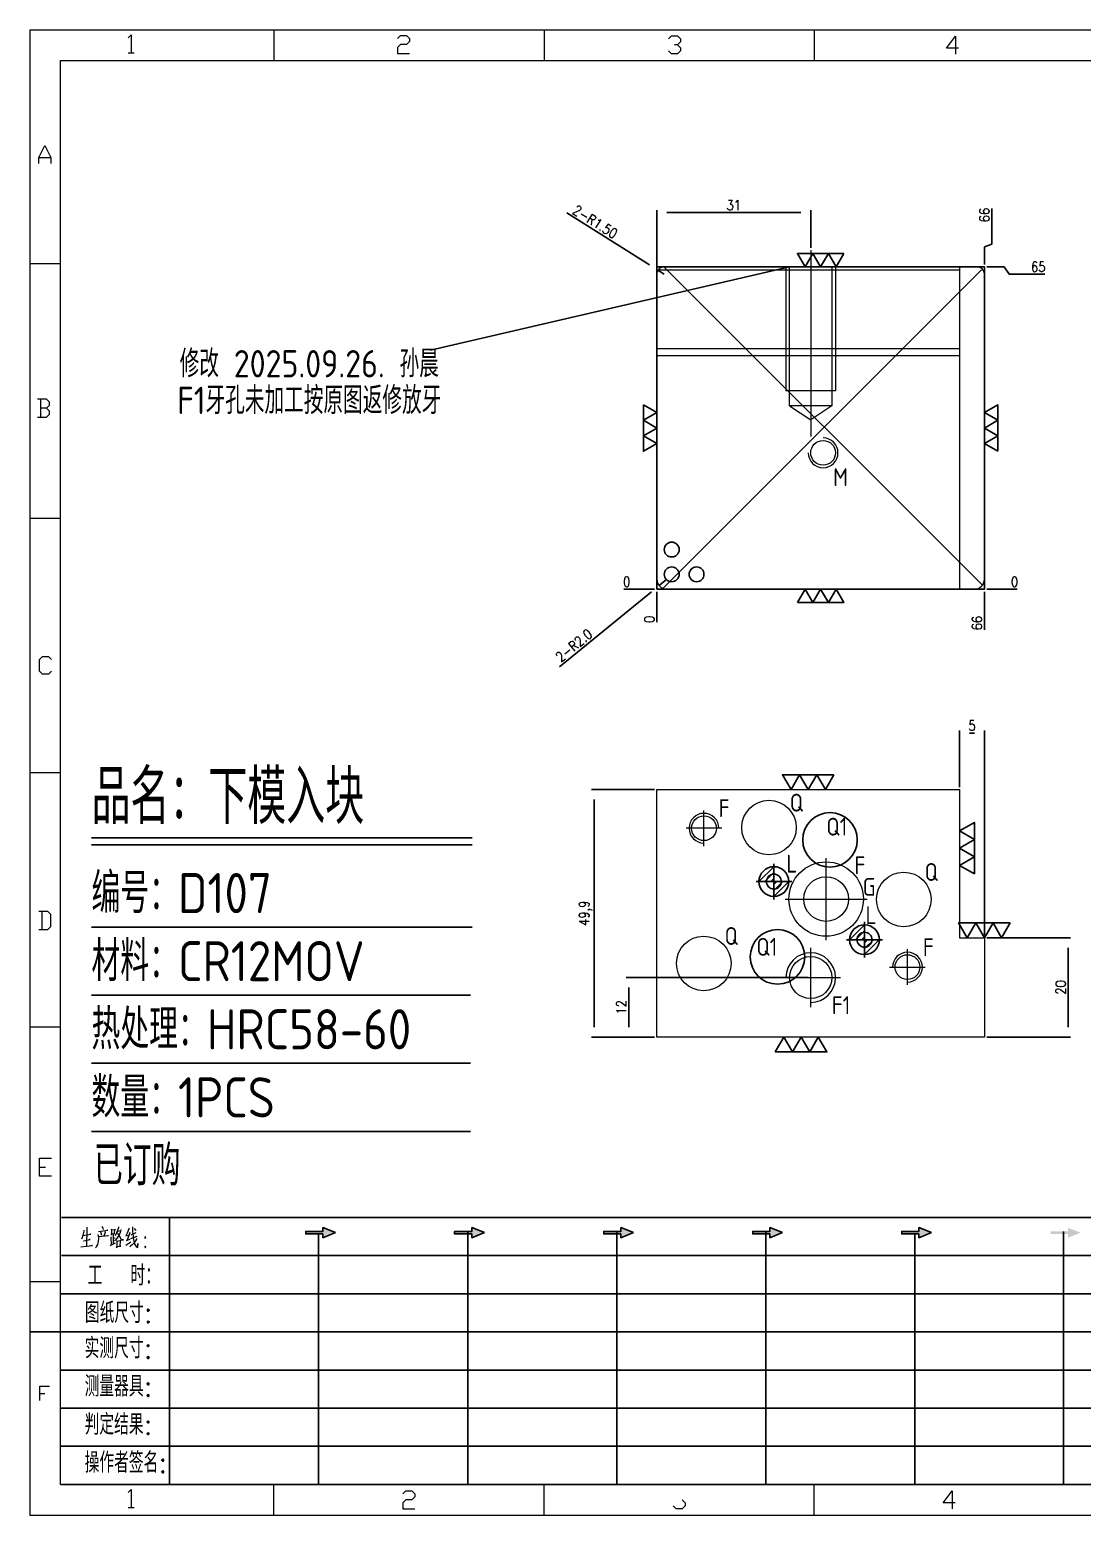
# Model space of a CAD drawing. Header units: millimetres. Extents: x 88508 to 142116, y -5268 to 20283.
# Drawn here: x 95834.3 to 96046.4, y -5268 to -4968.5 of the extents above; entities that cross this region are included whole.
import ezdxf
from ezdxf.enums import TextEntityAlignment as Align

# ---------------------------------------------------------------- set-up
doc = ezdxf.new("R2010")
doc.units = ezdxf.units.MM
for name, pattern in [('$TD_AUDIT_GENERATED_(575F8F)', [0]), ('CENTER', [0]), ('DASHED', [0]), ('HIDDEN', [0])]:
    doc.linetypes.add(name, pattern=pattern)
for name, color, linetype in [('DIE_P', 2, 'Continuous'), ('DIE_P_O', 1, '$TD_AUDIT_GENERATED_(575F8F)'), ('DIM', 4, 'Continuous'), ('PRESS', 3, 'Continuous'), ('TEXT', 4, 'Continuous')]:
    doc.layers.add(name, color=color, linetype=linetype)
doc.styles.add('chinesef_fs', font='simplex.shx', dxfattribs={"bigfont": 'gbcbig.shx'})
doc.styles.add('gbenor', font='gbenor.shx', dxfattribs={"bigfont": 'gbcbig.shx'})
doc.styles.add('GBENOR_', font='gbenor.shx', dxfattribs={"bigfont": 'gbcbig'})
doc.styles.get("Standard").update_dxf_attribs({"font": 'txt.shx', "width": 0.85, "bigfont": 'ctxt.shx'})
doc.styles.add('TXT', font='txt.shx', dxfattribs={"width": 0.8, "bigfont": 'ctxt.shx'})
doc.dimstyles.new('T-2-WX', dxfattribs={"dimtxt": 2, "dimasz": 2, "dimexe": 0.5, "dimexo": 0.5, "dimgap": 0.5, "dimtad": 1, "dimtxsty": 'Standard', "dimblk": 'OPEN30', "dimcen": 0, "dimazin": 3, "dimtfac": 1, "dimtmove": 0, "dimatfit": 3, "dimldrblk": 'OPEN30', "dimlwd": -1, "dimlwe": -1})

# ---------------------------------------------------------------- blocks, each defined once
blk = doc.blocks.new('U40')
for points in [[(351.8, 337.7), (351.8, 333.2), (367, 339.3), (351.8, 345.3), (351.8, 340.8), (331.2, 340.8), (331.2, 337.7)], [(545.7, 339.3), (530.6, 345.3), (530.6, 340.8), (509.9, 340.8), (509.9, 337.7), (530.6, 337.7), (530.6, 333.2)], [(724.5, 339.3), (709.3, 345.3), (709.3, 340.8), (688.7, 340.8), (688.7, 337.7), (709.3, 337.7), (709.3, 333.2)], [(903.3, 339.3), (888.1, 345.3), (888.1, 340.8), (867.5, 340.8), (867.5, 337.7), (888.1, 337.7), (888.1, 333.2)], [(1082.1, 339.3), (1066.9, 345.3), (1066.9, 340.8), (1046.3, 340.8), (1046.3, 337.7), (1066.9, 337.7), (1066.9, 333.2)], [(1245.7, 337.7), (1245.7, 333.2), (1260.9, 339.3), (1245.7, 345.3), (1245.7, 340.8), (1225.1, 340.8), (1225.1, 337.7)]]:
    blk.add_hatch(color=3).paths.add_polyline_path(points)
at = {"color": 254, "lineweight": 18}
for p, q in [((0, 1783.5), (0, 0)), ((0, 1783.5), (2530.2, 1783.5)), ((941.1, 1783.5), (941.1, 1746.5)), ((37, 37), (37, 1746.5)), ((37, 1746.5), (2493.2, 1746.5)), ((0, 1502.7), (37, 1502.7)), ((0, 1197.2), (37, 1197.2)), ((0, 891.7), (37, 891.7)), ((0, 586.3), (37, 586.3)), ((0, 280.8), (37, 280.8)), ((37, 37), (2493.2, 37)), ((941.1, 0), (941.1, 37)), ((0, 0), (2530.2, 0))]:
    blk.add_line(p, q, dxfattribs=at)
at = {"color": 254, "linetype": 'Continuous', "lineweight": 18}
for p, q in [((293.1, 1783.5), (293.1, 1746.5)), ((617.1, 1783.5), (617.1, 1746.5)), ((293.1, 0), (293.1, 37)), ((617.1, 0), (617.1, 37))]:
    blk.add_line(p, q, dxfattribs=at)
for p, q in [((38, 357.6), (1598.2, 357.6)), ((38, 311.8), (1598.2, 311.8)), ((37.1, 266), (1598.2, 266)), ((0.1, 220.2), (1598.2, 220.2)), ((37.1, 174.4), (1598.2, 174.4)), ((37.1, 128.6), (1598.2, 128.6)), ((37.1, 82.8), (1598.2, 82.8))]:
    blk.add_line(p, q)
at = {"color": 254}
for p, q in [((167.8, 37), (167.8, 357.6)), ((525.5, 37), (525.5, 340.8)), ((704.3, 37), (704.3, 340.8)), ((883.1, 37), (883.1, 340.8)), ((1240.6, 37), (1240.6, 340.8)), ((346.7, 37), (346.7, 337.9)), ((1061.9, 37), (1061.9, 337.7)), ((1598.2, 37), (38, 37))]:
    blk.add_line(p, q, dxfattribs=at)
at = {"color": 92, "lineweight": 18}
for points in [[(118.3, 1773.7), (121.9, 1777.3), (121.9, 1755.8)], [(441.4, 1773.1), (445, 1776.7), (452.2, 1776.7), (455.8, 1773.1), (455.8, 1769.5), (452.2, 1765.9), (445, 1765.9), (441.4, 1762.3), (441.4, 1755.1), (455.8, 1755.1)], [(766.4, 1772.4), (770, 1776), (777.2, 1776), (780.8, 1772.4), (780.8, 1768.8), (777.2, 1765.2), (773.6, 1765.2)], [(1114.4, 1761.4), (1100, 1761.4), (1110.8, 1775.8), (1110.8, 1754.2)], [(118.3, 1755.8), (125.5, 1755.8)], [(777.2, 1765.2), (780.8, 1761.6), (780.8, 1758), (777.2, 1754.4), (770, 1754.4), (766.4, 1758)], [(11.1, 1622.8), (11.1, 1630), (18.3, 1644.4), (25.5, 1630), (25.5, 1622.8)], [(11.1, 1630), (25.5, 1630)], [(20, 1329), (23.6, 1332.6), (23.6, 1336.2), (20, 1339.8), (9.2, 1339.8)], [(12.8, 1339.8), (12.8, 1318.2)], [(9.2, 1318.2), (20, 1318.2), (23.6, 1321.8), (23.6, 1325.4), (20, 1329), (12.8, 1329)], [(26.1, 1013.2), (22.5, 1009.6), (15.3, 1009.6), (11.7, 1013.2), (11.7, 1027.6), (15.3, 1031.2), (22.5, 1031.2), (26.1, 1027.6)], [(11, 703.2), (21.8, 703.2), (25.4, 706.8), (25.4, 721.2), (21.8, 724.8), (11, 724.8)], [(14.6, 724.8), (14.6, 703.2)], [(26.1, 407), (11.7, 407), (11.7, 428.6), (26.1, 428.6)], [(11.7, 417.8), (18.9, 417.8)], [(12.3, 137.7), (12.3, 155), (23.8, 155)], [(12.3, 146.4), (18.1, 146.4)], [(118.3, 27.4), (121.9, 31), (121.9, 9.4)], [(447.9, 25.7), (451.5, 29.3), (458.7, 29.3), (462.3, 25.7), (462.3, 22.1), (458.7, 18.5), (451.5, 18.5), (447.9, 14.9), (447.9, 7.7), (462.3, 7.7)], [(782.7, 18.5), (786.3, 14.9), (786.3, 11.3), (782.7, 7.7), (775.5, 7.7), (771.9, 11.3)], [(1110.3, 14.9), (1095.9, 14.9), (1106.7, 29.3), (1106.7, 7.7)], [(118.3, 9.4), (125.5, 9.4)]]:
    blk.add_lwpolyline(points, dxfattribs=at)
at = {"color": 92, "lineweight": 0}
for points in [[(65, 342.2), (64.8, 341), (64.1, 337.9), (63.6, 335.7), (62.8, 333.5), (62.1, 331.4)], [(68.4, 345.9), (68.7, 344.4), (68.1, 322.9)], [(82.6, 340.8), (93.7, 342.2), (93.3, 342.4), (92.4, 342)], [(86.1, 336.1), (86, 337.5), (85.3, 339.8)], [(86.7, 346.7), (87.9, 344.6), (88.3, 343)], [(90.3, 341), (90.4, 339.6), (89.1, 335.3)], [(97.8, 344), (98.1, 342.6), (98.1, 340.8), (98.1, 337.9), (98.1, 336.3), (98.2, 337.7), (102.1, 338.3), (101.8, 338.3), (102.1, 343.6), (102.1, 343.2), (102.1, 342.8), (98.2, 342.2)], [(105.5, 341.2), (105.9, 341), (109.6, 341.8), (109.3, 342.6), (108.5, 339.6), (107.6, 337.3), (106.9, 335.9), (105.9, 334.3), (104.3, 332), (103.1, 330.4), (101.9, 329.4)], [(106.6, 346.5), (106.5, 345.2), (105.1, 341.2), (104.2, 338.9), (103.1, 336.3), (102.6, 335.5)], [(104.9, 339.1), (105.3, 338.7), (107, 335.7), (108.6, 333.3), (109.9, 331.2), (110.3, 330.8), (112.6, 330.8), (110.2, 331.2), (109, 332.6)], [(119.3, 344.8), (119.1, 343.8), (116.8, 338.5), (115.4, 335.5), (119.3, 336.3)], [(120.3, 339.4), (118.1, 333.5), (116.4, 330), (116.1, 329.8), (120.5, 331.4)], [(121.7, 336.7), (127.7, 339.6)], [(123.4, 346.5), (123.5, 345.4), (123.5, 340.8), (123.8, 337.3), (124, 335.3), (124.2, 333.1), (124.5, 331), (124.8, 329), (125.2, 327.4), (125.9, 325.7), (126.9, 323.9), (127.9, 322.7), (128.9, 321.7), (129.6, 321.3), (129.9, 326.1), (129.4, 321.5)], [(127.7, 341.6), (127.2, 342.4), (125.7, 344.2)], [(61.4, 322.3), (68.2, 322.9), (75.3, 323.7), (74.9, 323.9), (73.8, 323.5)], [(63.8, 335.9), (73.4, 337.5), (73.1, 337.7), (72.5, 337.3)], [(64.5, 329.6), (64.8, 329.6), (65.1, 329.6), (72.5, 331), (71.9, 331), (70.9, 330.8)], [(82.6, 335.1), (82.6, 331.8), (82.3, 329), (81.9, 326.8), (81.2, 324.9), (80.3, 323.1), (79.6, 321.9), (78.8, 320.9)], [(93.3, 335.5), (94.1, 335.7), (94.3, 335.5), (82.6, 334.3), (82.6, 335.1), (82.2, 336.9)], [(96.5, 323.9), (102.8, 327.2)], [(97.2, 334.3), (97.5, 333.5), (97.7, 324.7)], [(100.2, 337.9), (100.1, 325.9)], [(100.2, 332.6), (102.4, 333.1)], [(104.2, 330), (104.5, 329), (104.5, 321.1), (104.3, 322.1), (104.5, 322.7), (109.2, 323.1), (108.6, 323.1), (109, 329.2), (109, 330), (109.3, 329.4), (108.6, 329.4), (104.6, 328.8)], [(115.3, 324.3), (121.5, 328.2)], [(128.2, 332.4), (128.1, 331.6), (126.9, 329.6), (125.8, 328), (124.5, 326.3), (123, 324.7), (121.4, 323.3), (120.1, 322.3)], [(121.4, 332.2), (128.8, 335.1)]]:
    blk.add_lwpolyline(points, dxfattribs=at)
for points in [[(367, 339.3), (351.8, 345.3), (351.8, 340.8), (331.2, 340.8), (331.2, 337.7), (351.8, 337.7), (351.8, 333.2), (367, 339.3)], [(545.7, 339.3), (530.6, 345.3), (530.6, 340.8), (509.9, 340.8), (509.9, 337.7), (530.6, 337.7), (530.6, 333.2), (545.7, 339.3)], [(724.5, 339.3), (709.3, 345.3), (709.3, 340.8), (688.7, 340.8), (688.7, 337.7), (709.3, 337.7), (709.3, 333.2), (724.5, 339.3)], [(903.3, 339.3), (888.1, 345.3), (888.1, 340.8), (867.5, 340.8), (867.5, 337.7), (888.1, 337.7), (888.1, 333.2), (903.3, 339.3)], [(1082.1, 339.3), (1066.9, 345.3), (1066.9, 340.8), (1046.3, 340.8), (1046.3, 337.7), (1066.9, 337.7), (1066.9, 333.2), (1082.1, 339.3)]]:
    blk.add_lwpolyline(points)
for points in [[(138.7, 332.4), (139.4, 333.5), (138.7, 334.5), (138, 333.5)], [(138.7, 320.9), (139.4, 321.9), (138.7, 322.9), (138, 321.9)]]:
    blk.add_lwpolyline(points, close=True, dxfattribs=at)
at = {"color": 3, "style": 'chinesef_fs'}
for s, p in [('工  时：', (69.5, 275.7)), ('图纸尺寸:', (66.2, 230.9)), ('实测尺寸:', (65.9, 188.4)), ('测量器具:', (65.9, 142.6)), ('判定结果:', (65.9, 96.8)), ('操作者签名:', (65.9, 51))]:
    blk.add_text(s, height=24.57, dxfattribs=at).set_placement(p)
at = {"lineweight": 18, "style": 'GBENOR_'}
blk.add_attdef('文档路径', (2126, 386.9), '', height=17.8, dxfattribs=at)
at = {"lineweight": 20, "style": 'TXT'}
for tag, height, p in [('18-**-**', 16.3, (1866.6, 256.2)), ('客户名称', 16.1, (1741.1, 134, 0)), ('料厚:', 16.1, (1741.3, 93.2, 0))]:
    blk.add_attdef(tag, text='', height=height, dxfattribs=at).set_placement(p, align=Align.MIDDLE)
for tag, p, height in [('88888', (1850.9, 207.5), 14.9), ('材质:', (1691.2, 168, 0), 16.1), ('核准', (1869.4, 127.5, 0), 16.1), ('设计', (1868.8, 88.3, 0), 16.1), ('绘图', (1868.2, 49.1, 0), 16.1)]:
    blk.add_attdef(tag, p, '', height=height, dxfattribs=at)
for tag, p, height, width in [('3', (2234.7, 206.9), 15.8, 0.7), ('4', (2234.7, 167.4), 15.8, 0.7), ('核准日期', (2041.1, 124.2, 0), 16.1, 0.68), ('设计日期', (2041.1, 84.5, 0), 16.1, 0.68), ('1', (2251.9, 85.9), 14.6, 0.7), ('绘图日期', (2040.9, 46.4, 0), 16.1, 0.68), ('2', (2235, 49.2), 14.6, 0.7)]:
    blk.add_attdef(tag, p, '', height=height, dxfattribs=dict(at, width=width))
blk = doc.blocks.new('*D8216')
at = {"layer": 'Defpoints', "color": 0}
for p in [(95960.67, -5081.35), (96026.67, -5081.35), (96031.67, -5081.35)]:
    blk.add_point(p, dxfattribs=at)
at = {"layer": 'DIM', "color": 0}
blk.add_line((96027.17, -5081.35), (96033.3, -5081.35), dxfattribs=at)
at = {"layer": 'DIM', "color": 0, "insert": (96032.74, -5079.85), "char_height": 2, "attachment_point": 5}
blk.add_mtext('0', dxfattribs=at)
blk = doc.blocks.new('_Open30')
blk = doc.blocks.new('*D8217')
at = {"layer": 'Defpoints', "color": 0}
for p in [(96026.67, -5016.35), (96035.69, -5017.85), (95960.67, -5081.35)]:
    blk.add_point(p, dxfattribs=at)
at = {"layer": 'DIM', "color": 0}
for p, q in [((96027.17, -5016.35), (96030.67, -5016.35)), ((96030.67, -5016.35), (96031.69, -5017.85)), ((96031.69, -5017.85), (96038.86, -5017.85))]:
    blk.add_line(p, q, dxfattribs=at)
at = {"layer": 'DIM', "color": 0, "insert": (96037.52, -5016.35), "char_height": 2, "attachment_point": 5}
blk.add_mtext('65', dxfattribs=at)
blk = doc.blocks.new('*D8218')
at = {"layer": 'Defpoints', "color": 0}
for p in [(95955.67, -5081.35), (95960.67, -5081.35), (95960.67, -5081.35)]:
    blk.add_point(p, dxfattribs=at)
at = {"layer": 'DIM', "color": 0}
blk.add_line((95960.17, -5081.35), (95954.04, -5081.35), dxfattribs=at)
at = {"layer": 'DIM', "color": 0, "insert": (95954.6, -5079.85), "char_height": 2, "attachment_point": 5}
blk.add_mtext('0', dxfattribs=at)
blk = doc.blocks.new('*D8219')
at = {"layer": 'Defpoints', "color": 0}
for p in [(95960.67, -5081.35), (96026.67, -5081.35), (96026.67, -5086.35)]:
    blk.add_point(p, dxfattribs=at)
at = {"layer": 'DIM', "color": 0}
for p, q in [((96026.67, -5081.85), (96026.67, -5085.35)), ((96026.67, -5085.35), (96026.67, -5082.35)), ((96026.67, -5082.35), (96026.67, -5089.52))]:
    blk.add_line(p, q, dxfattribs=at)
at = {"layer": 'DIM', "color": 0, "insert": (96025.17, -5088.18), "char_height": 2, "attachment_point": 5, "rotation": 90}
blk.add_mtext('66', dxfattribs=at)
blk = doc.blocks.new('*D8220')
at = {"layer": 'Defpoints', "color": 0}
for p in [(95960.67, -5081.35), (95960.67, -5081.35), (95960.67, -5086.35)]:
    blk.add_point(p, dxfattribs=at)
at = {"layer": 'DIM', "color": 0}
blk.add_line((95960.67, -5081.85), (95960.67, -5087.98), dxfattribs=at)
at = {"layer": 'DIM', "color": 0, "insert": (95959.17, -5087.42), "char_height": 2, "attachment_point": 5, "rotation": 90}
blk.add_mtext('0', dxfattribs=at)
blk = doc.blocks.new('*D8221')
at = {"layer": 'Defpoints', "color": 0}
for p in [(96028.17, -5007.76), (96026.67, -5016.35), (95960.67, -5081.35)]:
    blk.add_point(p, dxfattribs=at)
at = {"layer": 'DIM', "color": 0}
for p, q in [((96028.17, -5011.76), (96028.17, -5004.59)), ((96026.67, -5012.35), (96028.17, -5011.76)), ((96026.67, -5015.85), (96026.67, -5012.35))]:
    blk.add_line(p, q, dxfattribs=at)
at = {"layer": 'DIM', "color": 0, "insert": (96026.67, -5005.92), "char_height": 2, "attachment_point": 5, "rotation": 90}
blk.add_mtext('66', dxfattribs=at)
blk = doc.blocks.new('*D8233')
at = {"layer": 'Defpoints', "color": 0}
for p in [(95991.67, -5005.43), (95991.67, -5013.02), (95960.67, -5017.85)]:
    blk.add_point(p, dxfattribs=at)
at = {"layer": 'DIM', "color": 0}
for p, q in [((95960.67, -5017.35), (95960.67, -5004.93)), ((95962.67, -5005.43), (95989.67, -5005.43)), ((95991.67, -5012.52), (95991.67, -5004.93))]:
    blk.add_line(p, q, dxfattribs=at)
at = {"layer": 'DIM', "color": 0, "insert": (95976.17, -5003.93), "char_height": 2, "attachment_point": 5}
blk.add_mtext('31', dxfattribs=at)
blk = doc.blocks.new('HENXIAO0')
at = {"color": 230}
for p, q in [((0, 0.6), (0, -0.6)), ((-0.6, 0), (0.6, 0)), ((-0.5, -0.003), (0, 0.497)), ((-0.3, 0), (0, 0.3)), ((-0.1, 0), (0, 0.1)), ((0.5, 0.003), (0, -0.497)), ((0.1, 0), (0, -0.1)), ((0.3, 0), (0, -0.3))]:
    blk.add_line(p, q, dxfattribs=at)
for start, end in [(90, 180), (270, 0)]:
    blk.add_arc((0, 0), 0.5, start, end, dxfattribs=at)
blk = doc.blocks.new('*D8246')
at = {"layer": 'Defpoints', "color": 0}
for p in [(95960.67, -5121.73), (95948.02, -5171.63), (95960.67, -5171.63)]:
    blk.add_point(p, dxfattribs=at)
at = {"layer": 'DIM', "color": 0}
for p, q in [((95960.17, -5121.73), (95947.52, -5121.73)), ((95948.02, -5123.73), (95948.02, -5169.63)), ((95960.17, -5171.63), (95947.52, -5171.63))]:
    blk.add_line(p, q, dxfattribs=at)
at = {"layer": 'DIM', "color": 0, "insert": (95946.33, -5146.68), "char_height": 2, "attachment_point": 5, "rotation": 90}
blk.add_mtext('49,9', dxfattribs=at)
blk = doc.blocks.new('*D8247')
at = {"layer": 'Defpoints', "color": 0}
for p in [(96026.67, -5151.63), (96026.67, -5171.63), (96043.55, -5171.63)]:
    blk.add_point(p, dxfattribs=at)
at = {"layer": 'DIM', "color": 0}
for p, q in [((96027.17, -5151.63), (96044.05, -5151.63)), ((96043.55, -5153.63), (96043.55, -5169.63)), ((96027.17, -5171.63), (96044.05, -5171.63))]:
    blk.add_line(p, q, dxfattribs=at)
at = {"layer": 'DIM', "color": 0, "insert": (96042.05, -5161.63), "char_height": 2, "attachment_point": 5, "rotation": 90}
blk.add_mtext('20', dxfattribs=at)
blk = doc.blocks.new('*D8248')
at = {"layer": 'Defpoints', "color": 0}
for p in [(96021.67, -5110.34), (96021.67, -5121.73), (96026.67, -5151.63)]:
    blk.add_point(p, dxfattribs=at)
at = {"layer": 'DIM', "color": 0}
for p, q in [((96021.67, -5121.23), (96021.67, -5109.84)), ((96024.67, -5110.34), (96023.67, -5110.34)), ((96026.67, -5151.13), (96026.67, -5109.84))]:
    blk.add_line(p, q, dxfattribs=at)
at = {"layer": 'DIM', "color": 0, "insert": (96024.17, -5108.84), "char_height": 2, "attachment_point": 5}
blk.add_mtext('5', dxfattribs=at)
blk = doc.blocks.new('*D8249')
at = {"layer": 'Defpoints', "color": 0}
for p in [(95991.67, -5159.63), (95955.02, -5171.63), (95960.67, -5171.63)]:
    blk.add_point(p, dxfattribs=at)
at = {"layer": 'DIM', "color": 0}
for p, q in [((95991.17, -5159.63), (95954.52, -5159.63)), ((95955.02, -5161.63), (95955.02, -5169.63)), ((95960.17, -5171.63), (95954.52, -5171.63))]:
    blk.add_line(p, q, dxfattribs=at)
at = {"layer": 'DIM', "color": 0, "insert": (95953.52, -5165.63), "char_height": 2, "attachment_point": 5, "rotation": 90}
blk.add_mtext('12', dxfattribs=at)
blk = doc.blocks.new('*D8765')
at = {"layer": 'Defpoints', "color": 0}
for p in [(95960.9, -5017.05), (95962.17, -5017.85)]:
    blk.add_point(p, dxfattribs=at)
at = {"layer": 'DIM', "color": 0}
for p, q in [((95959.21, -5015.98), (95942.54, -5005.45)), ((95962.17, -5017.85), (95960.9, -5017.05))]:
    blk.add_line(p, q, dxfattribs=at)
at = {"layer": 'DIM', "color": 0, "insert": (95948.25, -5007.28), "char_height": 2, "attachment_point": 5, "rotation": 327.7212}
blk.add_mtext('2-R1.50', dxfattribs=at)
blk = doc.blocks.new('*D8766')
at = {"layer": 'Defpoints', "color": 0}
for p in [(95962.67, -5079.35), (95961.12, -5080.61)]:
    blk.add_point(p, dxfattribs=at)
at = {"layer": 'DIM', "color": 0}
for p, q in [((95962.67, -5079.35), (95961.12, -5080.61)), ((95959.57, -5081.88), (95941.05, -5096.99))]:
    blk.add_line(p, q, dxfattribs=at)
at = {"layer": 'DIM', "color": 0, "insert": (95943.97, -5092.67), "char_height": 2, "attachment_point": 5, "rotation": 39.2157}
blk.add_mtext('2-R2.0', dxfattribs=at)

msp = doc.modelspace()

# ---------------------------------------------------------------- linework, layer by layer
at = {"layer": 'DIE_P', "color": 4, "linetype": 'CENTER', "lineweight": 15}
for p, q in [((95991.671, -5013.016), (95991.671, -5050.549)), ((95994.784, -5152.066), (95994.784, -5135.566)), ((95986.534, -5143.816), (96003.034, -5143.816)), ((95991.671, -5165.633), (95991.671, -5153.633)), ((95985.671, -5159.633), (95997.671, -5159.633))]:
    msp.add_line(p, q, dxfattribs=at)
at = {"layer": 'DIE_P', "color": 6}
msp.add_line((95987.421, -5016.349), (95915.037, -5033.144), dxfattribs=at)
at = {"layer": 'DIE_P', "linetype": 'HIDDEN'}
for p, q in [((96026.288, -5080.526), (95962.111, -5016.35)), ((95961.848, -5081.172), (96026.085, -5016.935))]:
    msp.add_line(p, q, dxfattribs=at)
at = {"layer": 'DIE_P', "color": 4, "linetype": 'DASHED', "lineweight": 15}
for p, q in [((95986.671, -5016.349), (95986.671, -5041.349)), ((95987.421, -5044.349), (95987.421, -5016.349)), ((95995.921, -5016.349), (95995.921, -5044.349)), ((95996.671, -5016.349), (95996.671, -5041.349)), ((95996.671, -5041.349), (95986.671, -5041.349)), ((95995.921, -5044.349), (95987.421, -5044.349)), ((95995.921, -5044.349), (95991.671, -5047.216))]:
    msp.add_line(p, q, dxfattribs=at)
at = {"layer": 'DIE_P', "lineweight": 15}
msp.add_line((96021.671, -5016.349), (96021.671, -5081.349), dxfattribs=at)
at = {"layer": 'DIE_P', "linetype": 'Continuous', "lineweight": 15}
for p, q in [((95960.982, -5016.935, 0), (96021.671, -5016.935, 0)), ((95960.671, -5032.834, 0), (96021.671, -5032.834, 0)), ((95960.671, -5034.248, 0), (96021.671, -5034.248, 0))]:
    msp.add_line(p, q, dxfattribs=at)
at = {"layer": 'DIE_P', "color": 4, "linetype": 'Continuous', "lineweight": 15}
for p, q in [((95987.421, -5044.349), (95991.671, -5047.216)), ((95970.171, -5133.133), (95970.171, -5125.933)), ((95973.771, -5129.533), (95966.571, -5129.533)), ((96011.171, -5161.133), (96011.171, -5153.933)), ((96007.571, -5157.533), (96014.771, -5157.533))]:
    msp.add_line(p, q, dxfattribs=at)
at = {"layer": 'DIE_P', "linetype": 'Continuous', "lineweight": 15}
msp.add_lwpolyline([(95960.671, -5017.849), (95960.671, -5079.349, 0.4142136), (95962.671, -5081.349), (96024.671, -5081.349, 0.4142136), (96026.671, -5079.349), (96026.671, -5017.849, 0.4142136), (96025.171, -5016.349), (95962.171, -5016.349, 0.4142136)], format="xyb", close=True, dxfattribs=at)
at = {"layer": 'DIE_P', "color": 2, "linetype": 'Continuous', "lineweight": 15}
msp.add_lwpolyline([(96026.671, -5151.633), (96026.671, -5171.633), (95960.671, -5171.633), (95960.671, -5121.733), (96021.671, -5121.733), (96021.671, -5151.633)], close=True, dxfattribs=at)
at = {"layer": 'DIE_P', "linetype": 'Continuous', "lineweight": 15}
msp.add_circle((95994.171, -5053.849), 2.5, dxfattribs=at)
at = {"layer": 'DIE_P', "color": 52, "linetype": 'Continuous', "lineweight": 15}
for centre in [(95983.267, -5129.404), (96010.432, -5143.884), (95970.129, -5156.789)]:
    msp.add_circle(centre, 5.5, dxfattribs=at)
at = {"layer": 'DIE_P', "color": 4, "linetype": 'Continuous', "lineweight": 15}
for centre in [(95970.171, -5129.533), (96011.171, -5157.533)]:
    msp.add_circle(centre, 2.5, dxfattribs=at)
at = {"layer": 'DIE_P', "color": 3, "linetype": 'Continuous'}
for centre in [(95995.564, -5131.878), (95984.983, -5155.466)]:
    msp.add_circle(centre, 5.5, dxfattribs=at)
at = {"layer": 'DIE_P', "color": 2, "linetype": 'HIDDEN', "lineweight": 15}
msp.add_circle((95994.784, -5143.816), 7.5, dxfattribs=at)
at = {"layer": 'DIE_P', "color": 1}
for centre in [(95984.251, -5140.285), (96002.516, -5152.006)]:
    msp.add_circle(centre, 3, dxfattribs=at)
at = {"layer": 'DIE_P', "color": 2, "linetype": 'Continuous', "lineweight": 15}
msp.add_circle((95994.784, -5143.816), 4.5, dxfattribs=at)
at = {"layer": 'DIE_P', "linetype": 'HIDDEN', "lineweight": 15}
msp.add_circle((95991.671, -5159.633), 4.25, dxfattribs=at)
at = {"layer": 'DIE_P', "linetype": 'Continuous', "lineweight": 15}
msp.add_arc((95994.171, -5053.849), 3, 180, 90, dxfattribs=at)
at = {"layer": 'DIE_P', "color": 4, "linetype": 'Continuous', "lineweight": 15}
for centre, start, end in [((95970.171, -5129.533), 0, 270), ((96011.171, -5157.533), 270, 180)]:
    msp.add_arc(centre, 3, start, end, dxfattribs=at)
at = {"layer": 'DIE_P', "linetype": 'HIDDEN', "lineweight": 15}
msp.add_arc((95991.671, -5159.633), 5, 270, 180, dxfattribs=at)
at = {"layer": 'DIE_P_O', "color": 3}
for centre in [(95984.251, -5140.285), (96002.516, -5152.006)]:
    msp.add_circle(centre, 1.5, dxfattribs=at)
at = {"layer": 'DIM', "color": 4, "linetype": 'Continuous', "lineweight": 25}
for p, q in [((95846.746, -5131.497), (95923.432, -5131.497)), ((95846.746, -5132.91), (95923.432, -5132.91)), ((95846.746, -5149.466), (95923.432, -5149.466)), ((95846.746, -5163.196), (95923.099, -5163.196)), ((95846.746, -5176.925), (95923.099, -5176.925)), ((95846.746, -5190.655), (95923.099, -5190.655))]:
    msp.add_line(p, q, dxfattribs=at)
at = {"layer": 'PRESS', "color": 8, "linetype": 'HIDDEN'}
msp.add_lwpolyline([(95960.671, -5081.349), (95960.671, -5016.349), (96026.671, -5016.349), (96026.671, -5081.349)], close=True, dxfattribs=at)
at = {"layer": 'PRESS', "color": 4}
for points in [[(95998.347, -5013.649), (95996.789, -5016.349), (95995.23, -5013.649), (95993.671, -5016.349), (95992.112, -5013.649), (95990.553, -5016.349), (95988.994, -5013.649), (95998.347, -5013.649)], [(95957.971, -5044.172), (95960.671, -5045.731), (95957.971, -5047.29), (95960.671, -5048.849), (95957.971, -5050.408), (95960.671, -5051.967), (95957.971, -5053.525), (95957.971, -5044.172)], [(96029.371, -5053.525), (96026.671, -5051.967), (96029.371, -5050.408), (96026.671, -5048.849), (96029.371, -5047.29), (96026.671, -5045.731), (96029.371, -5044.172), (96029.371, -5053.525)], [(95988.994, -5084.049), (95990.553, -5081.349), (95992.112, -5084.049), (95993.671, -5081.349), (95995.23, -5084.049), (95996.789, -5081.349), (95998.347, -5084.049), (95988.994, -5084.049)]]:
    msp.add_lwpolyline(points, close=True, dxfattribs=at)
at = {"layer": 'TEXT', "color": 4}
for points in [[(95996.367, -5118.733), (95994.635, -5121.733), (95992.903, -5118.733), (95991.171, -5121.733), (95989.439, -5118.733), (95987.707, -5121.733), (95985.975, -5118.733), (95996.367, -5118.733)], [(96024.671, -5138.745), (96021.671, -5137.013), (96024.671, -5135.281), (96021.671, -5133.549), (96024.671, -5131.817), (96021.671, -5130.085), (96024.671, -5128.353), (96024.671, -5138.745)], [(96031.88, -5148.633), (96030.148, -5151.633), (96028.416, -5148.633), (96026.684, -5151.633), (96024.952, -5148.633), (96023.22, -5151.633), (96021.488, -5148.633), (96031.88, -5148.633)], [(95984.545, -5174.633), (95986.278, -5171.633), (95988.01, -5174.633), (95989.742, -5171.633), (95991.474, -5174.633), (95993.206, -5171.633), (95994.938, -5174.633), (95984.545, -5174.633)]]:
    msp.add_lwpolyline(points, close=True, dxfattribs=at)
for centre in [(95963.671, -5073.349), (95963.671, -5078.349), (95968.671, -5078.349)]:
    msp.add_circle(centre, 1.5, dxfattribs=at)

# ---------------------------------------------------------------- block references
at = {"ltscale": 3, "xscale": 0.1679273451567426, "yscale": 0.1679273451567426, "zscale": 0.1679273451567426}
msp.add_blockref('U40', (95834.305, -5268.044), dxfattribs=at)
at = {"layer": 'DIE_P', "color": 1, "xscale": 6, "yscale": 6, "zscale": 6}
for p in [(95984.251, -5140.285), (96002.516, -5152.006)]:
    msp.add_blockref('HENXIAO0', p, dxfattribs=at)

# ---------------------------------------------------------------- texts
at = {"layer": 'DIE_P', "color": 6, "style": 'gbenor'}
for s, p in [('修改 2025.09.26. 孙晨', (95890.634, -5035.61)), ('F1牙孔未加工按原图返修放牙', (95890.634, -5042.979))]:
    msp.add_text(s, height=5.5, dxfattribs=at).set_placement(p, align=Align.MIDDLE)
at = {"layer": 'DIM', "color": 3, "linetype": 'Continuous', "lineweight": 25, "style": 'gbenor'}
for s, height, p in [('品名：下模入块', 10.9028, (95846.746, -5128.67)), ('编号：D107', 8.0761, (95846.746, -5146.64)), ('材料：CR12MOV', 8.0761, (95846.746, -5160.369)), ('热处理：HRC58-60', 8.07613, (95846.746, -5174.099)), ('数量：1PCS', 8.0761, (95846.746, -5187.828)), ('已订购', 8.0761, (95847.237, -5201.558))]:
    msp.add_text(s, height=height, dxfattribs=at).set_placement(p)
at = {"layer": 'TEXT', "color": 4, "style": 'gbenor'}
for s, p in [('M', (95997.693, -5058.75)), ('F', (95974.216, -5125.489)), ('Q', (95988.797, -5124.374)), ('Q1', (95996.933, -5129.218)), ('L', (95987.871, -5136.665)), ('F', (96001.586, -5137.014)), ('Q', (96015.961, -5138.355)), ('G', (96003.445, -5141.367)), ('L', (96003.841, -5147.061)), ('Q', (95975.659, -5151.259)), ('Q1', (95982.83, -5153.445)), ('F', (96015.375, -5153.509)), ('F1', (95997.791, -5165.21))]:
    msp.add_text(s, height=3.6, dxfattribs=at).set_placement(p, align=Align.MIDDLE_CENTER)

# ---------------------------------------------------------------- dimensions: what is measured, and where the dimension line sits
at = {"layer": 'DIM', "color": 4}
for center, mpoint, text, picture, middle in [((95962.171, -5017.849), (95960.903, -5017.048), '2-R1.50', '*D8765', (95947.445, -5008.547)), ((95962.671, -5079.349), (95961.121, -5080.613), '2-R2.0', '*D8766', (95944.92, -5093.834))]:
    dim = msp.add_radius_dim(center=center, mpoint=mpoint, text=text, dimstyle='T-2-WX', dxfattribs=at)
    dim.commit()
    dim.dimension.update_dxf_attribs({"geometry": picture, "text_midpoint": middle, "dimtype": 164})
for base, p1, p2, picture, middle in [((95991.671, -5005.434), (95960.671, -5017.849), (95991.671, -5013.016), '*D8233', (95976.171, -5003.934)), ((96021.671, -5110.343), (96026.671, -5151.633), (96021.671, -5121.733), '*D8248', (96024.171, -5108.843))]:
    dim = msp.add_linear_dim(base=base, p1=p1, p2=p2, dimstyle='T-2-WX', dxfattribs=at)
    dim.commit()
    dim.dimension.update_dxf_attribs({"geometry": picture, "text_midpoint": middle})
for feature_location, offset, dtype, origin, picture, middle in [((96026.671, -5016.349), (1.5, 8.589), 1, (95960.671, -5081.349), '*D8221', (96026.671, -5005.924)), ((96026.671, -5016.349), (9.014, -1.5), 0, (95960.671, -5081.349), '*D8217', (96037.521, -5016.349)), ((95960.670848205, -5081.348884666), (-5, 0), 0, (95960.670848205, -5081.348884666), '*D8218', (95954.604181539, -5079.848884666)), ((96026.670889742, -5081.348884666), (5, 0), 0, (95960.670848205, -5081.348884666), '*D8216', (96032.737556409, -5079.848884666)), ((95960.670848205, -5081.348884666), (0, -5), 1, (95960.670848205, -5081.348884666), '*D8220', (95959.170848205, -5087.415551332)), ((96026.671, -5081.349), (0, -5), 1, (95960.671, -5081.349), '*D8219', (96025.171, -5088.185))]:
    dim = msp.add_ordinate_dim(feature_location=feature_location, offset=offset, dtype=dtype, origin=origin, dimstyle='T-2-WX', dxfattribs=at)
    dim.commit()
    dim.dimension.update_dxf_attribs({"geometry": picture, "text_midpoint": middle})
for base, p1, p2, picture, middle in [((95948.019, -5171.633), (95960.671, -5121.733), (95960.671, -5171.633), '*D8246', (95946.328, -5146.683)), ((96043.553, -5171.633), (96026.671, -5151.633), (96026.671, -5171.633), '*D8247', (96042.053, -5161.633)), ((95955.016, -5171.633), (95991.671, -5159.633), (95960.671, -5171.633), '*D8249', (95953.516, -5165.633))]:
    dim = msp.add_linear_dim(base=base, p1=p1, p2=p2, angle=90, dimstyle='T-2-WX', dxfattribs=at)
    dim.commit()
    dim.dimension.update_dxf_attribs({"geometry": picture, "text_midpoint": middle})

doc.saveas('drawing.dxf')
